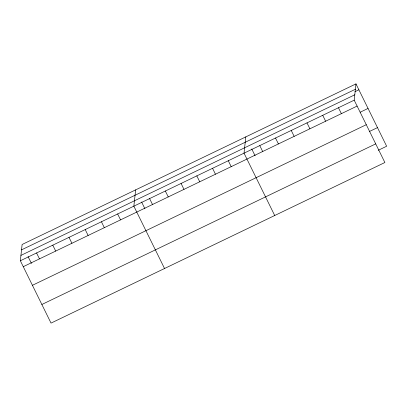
<?xml version="1.0" encoding="UTF-8"?>
<svg xmlns="http://www.w3.org/2000/svg" width="407" height="407" viewBox="0 0 407 407"><rect width="100%" height="100%" fill="white"/><g stroke="black" fill="none" stroke-linecap="round" stroke-linejoin="round"><path stroke-width="0.61" d="M355.972 83.893L354.202 100.168L384.88 162.51L51.028 323.107L20.35 260.765L22.12 244.49L355.972 83.893L386.65 146.235L378.22 150.29M135.633 189.886L133.857 206.161L164.535 268.503M245.803 136.889L244.027 153.164L274.705 215.507M21.535 249.862L355.387 89.26M354.95 91.697L358.882 89.805M20.935 255.393L354.787 94.795M20.35 260.765L354.202 100.168M23.26 266.677L357.112 106.079M360.175 112.215L368.045 108.43M32.423 285.302L366.275 124.7M369.617 131.4L377.487 127.615M41.865 304.487L375.712 143.89M338.461 107.738L341.371 113.65M322.72 115.308L325.631 121.22M306.985 122.878L309.895 128.795M291.244 130.449L294.154 136.365M275.508 138.019L278.419 143.936M259.768 145.594L262.678 151.506M251.765 149.013L255.097 155.784M228.291 160.734L231.201 166.646M212.551 168.305L215.461 174.221M196.815 175.875L199.725 181.792M181.074 183.445L183.984 189.362M165.339 191.02L168.249 196.932M149.598 198.591L152.508 204.502M141.595 202.009L144.928 208.781M117.643 213.96L120.553 219.877M101.429 221.764L104.34 227.676M85.211 229.563L88.121 235.475M68.997 237.362L71.907 243.279M52.783 245.162L55.693 251.078M36.564 252.966L39.474 258.877M28.088 256.613L31.42 263.385"/></g></svg>
